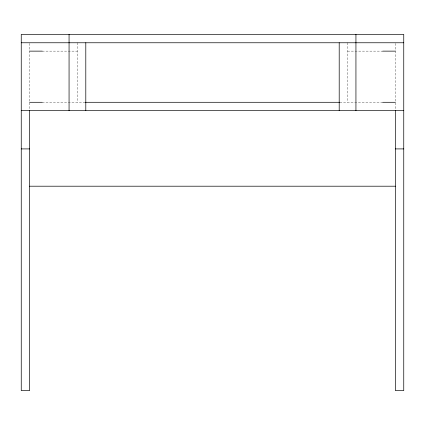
<?xml version="1.0" encoding="UTF-8"?>
<svg xmlns="http://www.w3.org/2000/svg" width="425" height="425" viewBox="0 0 425 425"><rect width="100%" height="100%" fill="white"/><g stroke="black" fill="none" stroke-linecap="round" stroke-linejoin="round"><path stroke-width="0.32" stroke-dasharray="2.12 1.59" d="M42.234 51.133L77.43 51.133M347.57 51.133L382.766 51.133M42.229 102.292L85.154 102.292M339.846 102.292L382.771 102.292M395.383 43.408L395.383 110.659M347.57 42.766L347.57 102.292M77.43 42.766L77.43 102.292M29.617 43.408L29.617 110.659"/><path stroke-width="0.64" d="M21.25 42.766L403.75 42.766M29.617 51.133L42.234 51.133M382.766 51.133L395.383 51.133M29.617 102.292L42.229 102.292M85.377 102.292L339.623 102.292M382.771 102.292L395.383 102.292M21.25 110.659L403.75 110.659M21.25 148.909L29.617 148.909M395.383 148.909L403.75 148.909M29.617 186.203L395.383 186.203M395.383 110.473L395.383 390.602L403.75 390.602L403.75 34.398L21.25 34.398L21.25 390.602L29.617 390.602L29.617 110.473M355.938 34.398L355.938 110.659M339.203 42.766L339.203 110.659M85.797 42.766L85.797 110.659M69.062 34.398L69.062 110.659"/></g></svg>
